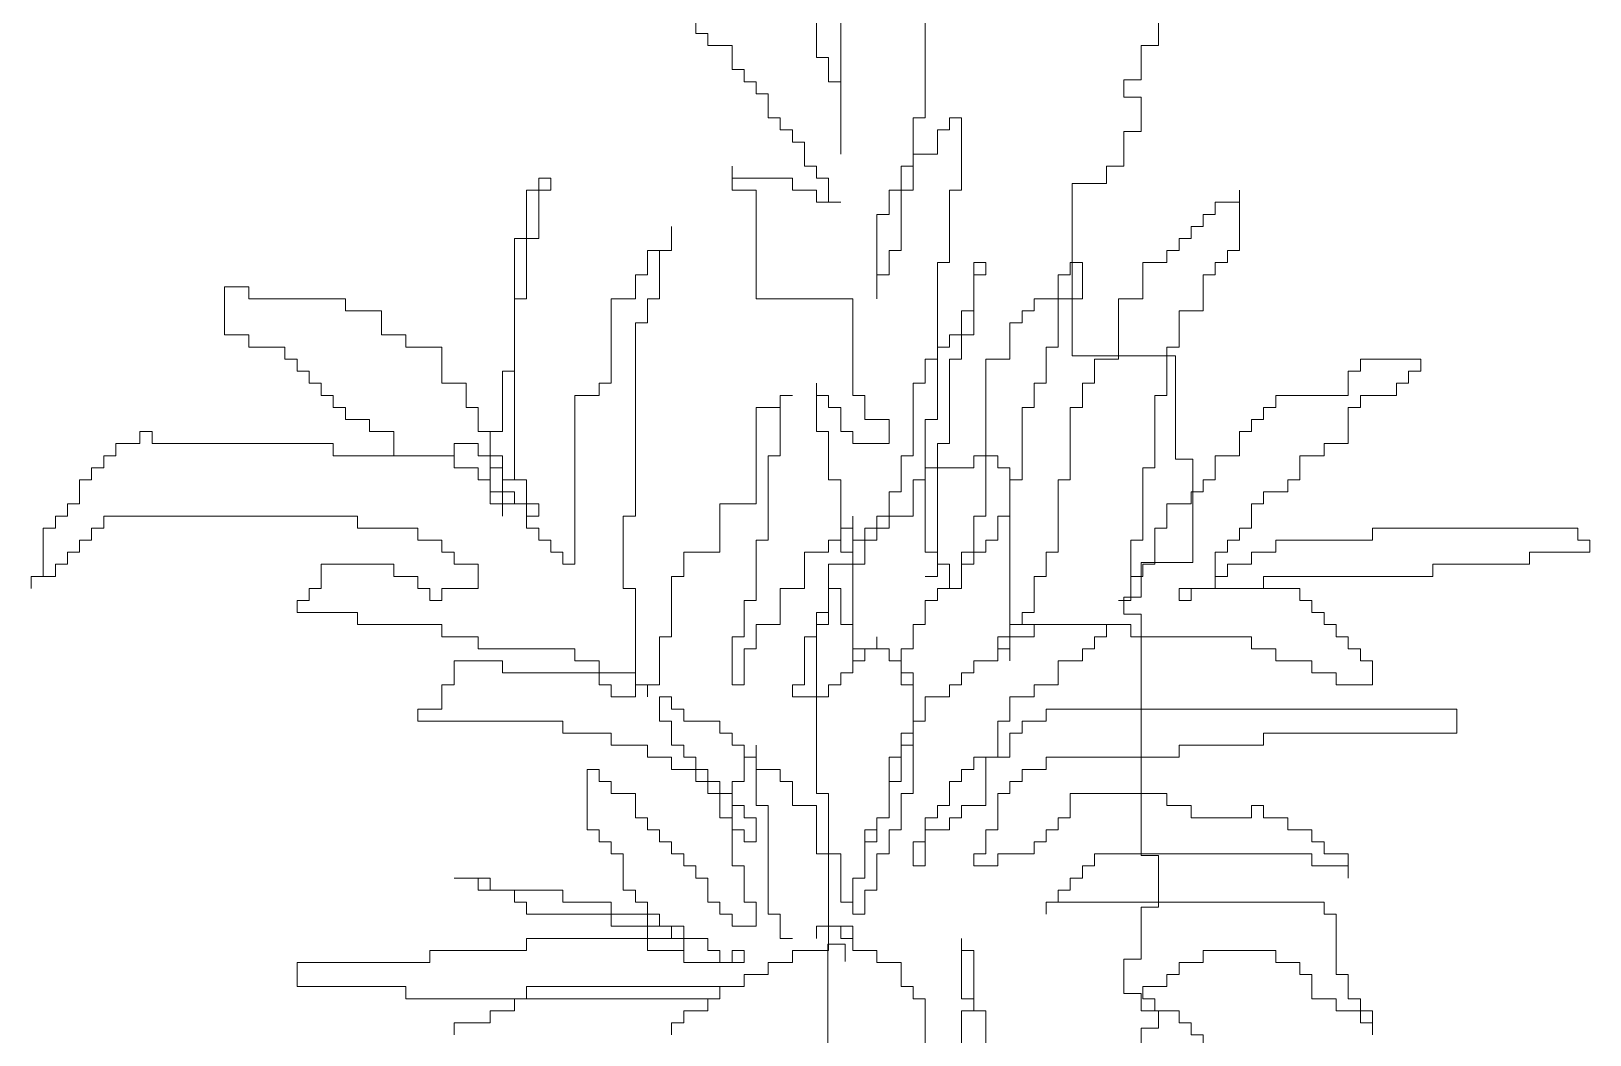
# Model space of a CAD drawing. Header units: millimetres. Extents: x -37049 to 129367, y 25385 to 90033.
# Drawn here: x 25625 to 27386, y 49863 to 50997 of the extents above; entities that cross this region are included whole.
import ezdxf

# ---------------------------------------------------------------- set-up
doc = ezdxf.new("R2010")
doc.units = ezdxf.units.MM
doc.header["$MEASUREMENT"] = 0
doc.layers.add('NCAY', color=3, linetype='Continuous', lineweight=13)

# ---------------------------------------------------------------- blocks, each defined once
blk = doc.blocks.new('A$C1A0A3921')
at = {"layer": 'NCAY'}
for p, q in [((2715.1, 4749.3), (2715.1, 4885.7)), ((2978.5, 4889.6), (2978.5, 4831.1)), ((2619.6, 4872), (2619.6, 4708.4)), ((2455.7, 4858.4), (2455.7, 4844.8)), ((2455.7, 4844.8), (2469.4, 4844.8)), ((2469.4, 4844.8), (2469.4, 4831.1)), ((2592.3, 4817.5), (2592.3, 4858.4)), ((2469.4, 4831.1), (2496.7, 4831.1)), ((2496.7, 4831.1), (2496.7, 4803.9)), ((2978.5, 4831.1), (2958.9, 4831.1)), ((2958.9, 4831.1), (2958.9, 4792.2)), ((2605.9, 4817.5), (2592.3, 4817.5)), ((2605.9, 4790.2), (2605.9, 4817.5)), ((2496.7, 4803.9), (2510.4, 4803.9)), ((2510.4, 4803.9), (2510.4, 4790.2)), ((2958.9, 4792.2), (2939.4, 4792.2)), ((2939.4, 4792.2), (2939.4, 4772.7)), ((2510.4, 4790.2), (2524, 4790.2)), ((2524, 4790.2), (2524, 4776.6)), ((2524, 4776.6), (2537.7, 4776.6)), ((2537.7, 4776.6), (2537.7, 4749.3)), ((2619.6, 4790.2), (2605.9, 4790.2)), ((2619.6, 4708.4), (2619.6, 4790.2)), ((2939.4, 4772.7), (2958.9, 4772.7)), ((2958.9, 4772.7), (2958.9, 4733.7)), ((2537.7, 4749.3), (2551.3, 4749.3)), ((2551.3, 4749.3), (2551.3, 4735.7)), ((2701.5, 4667.5), (2701.5, 4749.3)), ((2701.5, 4749.3), (2715.1, 4749.3)), ((2756.1, 4749.3), (2742.5, 4749.3)), ((2742.5, 4749.3), (2742.5, 4735.7)), ((2756.1, 4667.5), (2756.1, 4749.3)), ((2551.3, 4735.7), (2565, 4735.7)), ((2565, 4735.7), (2565, 4722)), ((2565, 4722), (2578.6, 4722)), ((2578.6, 4722), (2578.6, 4694.8)), ((2742.5, 4735.7), (2728.8, 4735.7)), ((2728.8, 4735.7), (2728.8, 4708.4)), ((2958.9, 4733.7), (2939.4, 4733.7)), ((2939.4, 4733.7), (2939.4, 4694.8)), ((2701.5, 4708.4), (2701.5, 4694.8)), ((2728.8, 4708.4), (2701.5, 4708.4)), ((2496.7, 4681.1), (2496.7, 4694.8)), ((2496.7, 4694.8), (2496.7, 4667.5)), ((2578.6, 4694.8), (2592.3, 4694.8)), ((2592.3, 4694.8), (2592.3, 4681.1)), ((2701.5, 4694.8), (2687.8, 4694.8)), ((2687.8, 4694.8), (2687.8, 4667.5)), ((2939.4, 4694.8), (2919.9, 4694.8)), ((2919.9, 4694.8), (2919.9, 4675.3)), ((2278.3, 4667.5), (2264.6, 4667.5)), ((2264.6, 4667.5), (2264.6, 4613)), ((2278.3, 4681.1), (2278.3, 4667.5)), ((2291.9, 4681.1), (2278.3, 4681.1)), ((2278.3, 4613), (2278.3, 4667.5)), ((2278.3, 4667.5), (2291.9, 4667.5)), ((2291.9, 4667.5), (2291.9, 4681.1)), ((2565, 4681.1), (2496.7, 4681.1)), ((2496.7, 4667.5), (2524, 4667.5)), ((2524, 4667.5), (2524, 4544.8)), ((2565, 4667.5), (2565, 4681.1)), ((2592.3, 4667.5), (2565, 4667.5)), ((2592.3, 4681.1), (2605.9, 4681.1)), ((2592.3, 4653.9), (2592.3, 4667.5)), ((2605.9, 4681.1), (2605.9, 4653.9)), ((2687.8, 4667.5), (2674.2, 4667.5)), ((2674.2, 4667.5), (2674.2, 4640.2)), ((2687.8, 4599.3), (2687.8, 4667.5)), ((2687.8, 4667.5), (2701.5, 4667.5)), ((2742.5, 4585.7), (2742.5, 4667.5)), ((2742.5, 4667.5), (2756.1, 4667.5)), ((2880.9, 4675.3), (2880.9, 4480.5)), ((2919.9, 4675.3), (2880.9, 4675.3)), ((3070.1, 4653.9), (3070.1, 4667.5)), ((3070.1, 4667.5), (3070.1, 4599.3)), ((2619.6, 4653.9), (2592.3, 4653.9)), ((2605.9, 4653.9), (2619.6, 4653.9)), ((3042.8, 4640.2), (3042.8, 4653.9)), ((3042.8, 4653.9), (3070.1, 4653.9)), ((2674.2, 4640.2), (2660.5, 4640.2)), ((2660.5, 4640.2), (2660.5, 4544.8)), ((3029.2, 4626.6), (3029.2, 4640.2)), ((3029.2, 4640.2), (3042.8, 4640.2)), ((2428.4, 4599.3), (2428.4, 4626.6)), ((2428.4, 4626.6), (2428.4, 4599.3)), ((3015.5, 4613), (3015.5, 4626.6)), ((3015.5, 4626.6), (3029.2, 4626.6)), ((2250.9, 4613), (2250.9, 4340.2)), ((2264.6, 4613), (2250.9, 4613)), ((2264.6, 4544.8), (2264.6, 4613)), ((2264.6, 4613), (2278.3, 4613)), ((2401.1, 4572), (2401.1, 4599.3)), ((2401.1, 4599.3), (2428.4, 4599.3)), ((2428.4, 4599.3), (2414.8, 4599.3)), ((2414.8, 4599.3), (2414.8, 4544.8)), ((2674.2, 4572), (2674.2, 4599.3)), ((2674.2, 4599.3), (2687.8, 4599.3)), ((2988.2, 4585.7), (2988.2, 4599.3)), ((2988.2, 4599.3), (3001.9, 4599.3)), ((3001.9, 4599.3), (3001.9, 4613)), ((3001.9, 4613), (3015.5, 4613)), ((3070.1, 4599.3), (3056.5, 4599.3)), ((3056.5, 4599.3), (3056.5, 4585.7)), ((2728.8, 4476.6), (2728.8, 4585.7)), ((2728.8, 4585.7), (2742.5, 4585.7)), ((2769.8, 4531.1), (2769.8, 4585.7)), ((2769.8, 4585.7), (2783.4, 4585.7)), ((2783.4, 4585.7), (2783.4, 4572)), ((2879, 4572), (2879, 4585.7)), ((2879, 4585.7), (2892.6, 4585.7)), ((2892.6, 4585.7), (2892.6, 4544.8)), ((2960.9, 4544.8), (2960.9, 4585.7)), ((2960.9, 4585.7), (2988.2, 4585.7)), ((3056.5, 4585.7), (3042.8, 4585.7)), ((3042.8, 4585.7), (3042.8, 4572)), ((2387.5, 4544.8), (2387.5, 4572)), ((2387.5, 4572), (2401.1, 4572)), ((2660.5, 4544.8), (2660.5, 4572)), ((2660.5, 4572), (2674.2, 4572)), ((2783.4, 4572), (2769.8, 4572)), ((2769.8, 4572), (2769.8, 4503.9)), ((2865.3, 4544.8), (2865.3, 4572)), ((2865.3, 4572), (2879, 4572)), ((3042.8, 4572), (3029.2, 4572)), ((3029.2, 4572), (3029.2, 4531.1)), ((1950.6, 4558.4), (1923.3, 4558.4)), ((1923.3, 4558.4), (1923.3, 4503.9)), ((1950.6, 4544.8), (1950.6, 4558.4)), ((2059.8, 4544.8), (1950.6, 4544.8)), ((2059.8, 4531.1), (2059.8, 4544.8)), ((2250.9, 4462.9), (2250.9, 4544.8)), ((2250.9, 4544.8), (2264.6, 4544.8)), ((2360.2, 4449.3), (2360.2, 4544.8)), ((2360.2, 4544.8), (2387.5, 4544.8)), ((2414.8, 4544.8), (2401.1, 4544.8)), ((2401.1, 4544.8), (2401.1, 4517.5)), ((2524, 4544.8), (2633.2, 4544.8)), ((2633.2, 4544.8), (2633.2, 4435.7)), ((2838, 4531.1), (2838, 4544.8)), ((2838, 4544.8), (2865.3, 4544.8)), ((2892.6, 4544.8), (2865.3, 4544.8)), ((2865.3, 4544.8), (2865.3, 4490.2)), ((2933.6, 4476.6), (2933.6, 4544.8)), ((2933.6, 4544.8), (2960.9, 4544.8)), ((2100.8, 4531.1), (2059.8, 4531.1)), ((2100.8, 4503.9), (2100.8, 4531.1)), ((2756.1, 4503.9), (2756.1, 4531.1)), ((2756.1, 4531.1), (2769.8, 4531.1)), ((2824.4, 4517.5), (2824.4, 4531.1)), ((2824.4, 4531.1), (2838, 4531.1)), ((3029.2, 4531.1), (3001.9, 4531.1)), ((3001.9, 4531.1), (3001.9, 4490.2)), ((2387.5, 4517.5), (2387.5, 4299.3)), ((2401.1, 4517.5), (2387.5, 4517.5)), ((2810.7, 4476.6), (2810.7, 4517.5)), ((2810.7, 4517.5), (2824.4, 4517.5)), ((1923.3, 4503.9), (1950.6, 4503.9)), ((1950.6, 4503.9), (1950.6, 4490.2)), ((2128.1, 4503.9), (2100.8, 4503.9)), ((2128.1, 4490.2), (2128.1, 4503.9)), ((2742.5, 4490.2), (2742.5, 4503.9)), ((2742.5, 4503.9), (2756.1, 4503.9)), ((2756.1, 4503.9), (2756.1, 4476.6)), ((2769.8, 4503.9), (2756.1, 4503.9)), ((1950.6, 4490.2), (1991.5, 4490.2)), ((1991.5, 4490.2), (1991.5, 4476.6)), ((1991.5, 4476.6), (2005.2, 4476.6)), ((2005.2, 4476.6), (2005.2, 4462.9)), ((2169, 4490.2), (2128.1, 4490.2)), ((2169, 4449.3), (2169, 4490.2)), ((2715.1, 4449.3), (2715.1, 4476.6)), ((2715.1, 4476.6), (2728.8, 4476.6)), ((2728.8, 4408.4), (2728.8, 4490.2)), ((2728.8, 4490.2), (2742.5, 4490.2)), ((2756.1, 4476.6), (2742.5, 4476.6)), ((2742.5, 4476.6), (2742.5, 4381.1)), ((2783.4, 4476.6), (2810.7, 4476.6)), ((2783.4, 4299.3), (2783.4, 4476.6)), ((2851.7, 4490.2), (2851.7, 4449.3)), ((2865.3, 4490.2), (2851.7, 4490.2)), ((2880.9, 4480.5), (2998, 4480.5)), ((2906.3, 4476.6), (2933.6, 4476.6)), ((2906.3, 4449.3), (2906.3, 4476.6)), ((2988.2, 4490.2), (2988.2, 4435.7)), ((3001.9, 4490.2), (2988.2, 4490.2)), ((2998, 4480.5), (2998, 4363.6)), ((3206.7, 4476.6), (3274.9, 4476.6)), ((3206.7, 4462.9), (3206.7, 4476.6)), ((3274.9, 4476.6), (3274.9, 4462.9)), ((2005.2, 4462.9), (2018.8, 4462.9)), ((2018.8, 4462.9), (2018.8, 4449.3)), ((2237.3, 4394.8), (2237.3, 4462.9)), ((2237.3, 4462.9), (2250.9, 4462.9)), ((3193, 4435.7), (3193, 4462.9)), ((3193, 4462.9), (3206.7, 4462.9)), ((3274.9, 4462.9), (3261.3, 4462.9)), ((3261.3, 4462.9), (3261.3, 4449.3)), ((2018.8, 4449.3), (2032.5, 4449.3)), ((2032.5, 4449.3), (2032.5, 4435.7)), ((2196.3, 4449.3), (2169, 4449.3)), ((2196.3, 4422), (2196.3, 4449.3)), ((2346.5, 4435.7), (2346.5, 4449.3)), ((2346.5, 4449.3), (2360.2, 4449.3)), ((2592.3, 4435.7), (2592.3, 4449.3)), ((2592.3, 4449.3), (2592.3, 4394.8)), ((2701.5, 4367.5), (2701.5, 4449.3)), ((2701.5, 4449.3), (2715.1, 4449.3)), ((2851.7, 4449.3), (2838, 4449.3)), ((2838, 4449.3), (2838, 4422)), ((2892.6, 4422), (2892.6, 4449.3)), ((2892.6, 4449.3), (2906.3, 4449.3)), ((3261.3, 4449.3), (3247.6, 4449.3)), ((3247.6, 4449.3), (3247.6, 4435.7)), ((2032.5, 4435.7), (2046.1, 4435.7)), ((2046.1, 4435.7), (2046.1, 4422)), ((2046.1, 4422), (2059.8, 4422)), ((2059.8, 4422), (2059.8, 4408.4)), ((2210, 4422), (2196.3, 4422)), ((2210, 4394.8), (2210, 4422)), ((2319.2, 4244.8), (2319.2, 4435.7)), ((2319.2, 4435.7), (2346.5, 4435.7)), ((2524, 4312.9), (2524, 4422)), ((2524, 4422), (2551.3, 4422)), ((2551.3, 4422), (2551.3, 4435.7)), ((2551.3, 4435.7), (2565, 4435.7)), ((2565, 4435.7), (2551.3, 4435.7)), ((2551.3, 4435.7), (2551.3, 4367.5)), ((2605.9, 4435.7), (2592.3, 4435.7)), ((2605.9, 4422), (2605.9, 4435.7)), ((2619.6, 4422), (2605.9, 4422)), ((2619.6, 4394.8), (2619.6, 4422)), ((2633.2, 4435.7), (2646.9, 4435.7)), ((2646.9, 4435.7), (2646.9, 4408.4)), ((2838, 4422), (2824.4, 4422)), ((2824.4, 4422), (2824.4, 4340.2)), ((2879, 4340.2), (2879, 4422)), ((2879, 4422), (2892.6, 4422)), ((2988.2, 4435.7), (2974.6, 4435.7)), ((2974.6, 4435.7), (2974.6, 4353.9)), ((3097.4, 4408.4), (3097.4, 4422)), ((3097.4, 4422), (3111.1, 4422)), ((3111.1, 4422), (3111.1, 4435.7)), ((3111.1, 4435.7), (3193, 4435.7)), ((3206.7, 4422), (3193, 4422)), ((3193, 4422), (3193, 4381.1)), ((3247.6, 4435.7), (3206.7, 4435.7)), ((3206.7, 4435.7), (3206.7, 4422)), ((2059.8, 4408.4), (2087.1, 4408.4)), ((2087.1, 4408.4), (2087.1, 4394.8)), ((2646.9, 4408.4), (2674.2, 4408.4)), ((2674.2, 4408.4), (2674.2, 4381.1)), ((2715.1, 4258.4), (2715.1, 4408.4)), ((2715.1, 4408.4), (2728.8, 4408.4)), ((3083.8, 4394.8), (3083.8, 4408.4)), ((3083.8, 4408.4), (3097.4, 4408.4)), ((1827.7, 4381.1), (1827.7, 4394.8)), ((1827.7, 4394.8), (1841.4, 4394.8)), ((1841.4, 4394.8), (1841.4, 4381.1)), ((2087.1, 4394.8), (2114.4, 4394.8)), ((2114.4, 4394.8), (2114.4, 4367.5)), ((2223.6, 4394.8), (2210, 4394.8)), ((2223.6, 4312.9), (2223.6, 4394.8)), ((2223.6, 4394.8), (2237.3, 4394.8)), ((2223.6, 4353.9), (2223.6, 4394.8)), ((2592.3, 4394.8), (2605.9, 4394.8)), ((2605.9, 4394.8), (2605.9, 4340.2)), ((2633.2, 4394.8), (2619.6, 4394.8)), ((2633.2, 4381.1), (2633.2, 4394.8)), ((3070.1, 4367.5), (3070.1, 4394.8)), ((3070.1, 4394.8), (3083.8, 4394.8)), ((1800.4, 4367.5), (1800.4, 4381.1)), ((1800.4, 4381.1), (1827.7, 4381.1)), ((1841.4, 4381.1), (2046.1, 4381.1)), ((2046.1, 4381.1), (2046.1, 4367.5)), ((2182.7, 4367.5), (2182.7, 4381.1)), ((2182.7, 4381.1), (2210, 4381.1)), ((2210, 4381.1), (2210, 4367.5)), ((2674.2, 4381.1), (2633.2, 4381.1)), ((2742.5, 4381.1), (2728.8, 4381.1)), ((2728.8, 4381.1), (2728.8, 4244.8)), ((3193, 4381.1), (3165.7, 4381.1)), ((3165.7, 4381.1), (3165.7, 4367.5)), ((1773.1, 4340.2), (1773.1, 4353.9)), ((1773.1, 4353.9), (1786.7, 4353.9)), ((1786.7, 4353.9), (1786.7, 4367.5)), ((1786.7, 4367.5), (1800.4, 4367.5)), ((2046.1, 4367.5), (2182.7, 4367.5)), ((2114.4, 4367.5), (2182.7, 4367.5)), ((2182.7, 4367.5), (2182.7, 4353.9)), ((2182.7, 4353.9), (2210, 4353.9)), ((2210, 4367.5), (2237.3, 4367.5)), ((2210, 4353.9), (2210, 4340.2)), ((2237.3, 4353.9), (2223.6, 4353.9)), ((2237.3, 4367.5), (2237.3, 4312.9)), ((2237.3, 4340.2), (2237.3, 4353.9)), ((2551.3, 4367.5), (2537.7, 4367.5)), ((2537.7, 4367.5), (2537.7, 4272)), ((2687.8, 4326.6), (2687.8, 4367.5)), ((2687.8, 4367.5), (2701.5, 4367.5)), ((2715.1, 4353.9), (2715.1, 4340.2)), ((2769.8, 4353.9), (2715.1, 4353.9)), ((2797.1, 4367.5), (2769.8, 4367.5)), ((2769.8, 4367.5), (2769.8, 4353.9)), ((2797.1, 4353.9), (2797.1, 4367.5)), ((2810.7, 4353.9), (2797.1, 4353.9)), ((2810.7, 4299.3), (2810.7, 4353.9)), ((2974.6, 4353.9), (2960.9, 4353.9)), ((2960.9, 4353.9), (2960.9, 4272)), ((2998, 4363.6), (3017.5, 4363.6)), ((3017.5, 4363.6), (3017.5, 4246.7)), ((3042.8, 4340.2), (3042.8, 4367.5)), ((3042.8, 4367.5), (3070.1, 4367.5)), ((3138.4, 4367.5), (3138.4, 4340.2)), ((3165.7, 4367.5), (3138.4, 4367.5)), ((1759.4, 4312.9), (1759.4, 4340.2)), ((1759.4, 4340.2), (1773.1, 4340.2)), ((2210, 4340.2), (2223.6, 4340.2)), ((2223.6, 4340.2), (2223.6, 4326.6)), ((2264.6, 4340.2), (2237.3, 4340.2)), ((2250.9, 4340.2), (2264.6, 4340.2)), ((2264.6, 4340.2), (2264.6, 4312.9)), ((2264.6, 4299.3), (2264.6, 4340.2)), ((2605.9, 4340.2), (2619.6, 4340.2)), ((2619.6, 4340.2), (2619.6, 4258.4)), ((2715.1, 4340.2), (2701.5, 4340.2)), ((2701.5, 4340.2), (2701.5, 4299.3)), ((2824.4, 4340.2), (2810.7, 4340.2)), ((2810.7, 4340.2), (2810.7, 4176.6)), ((2865.3, 4258.4), (2865.3, 4340.2)), ((2865.3, 4340.2), (2879, 4340.2)), ((3029.2, 4326.6), (3029.2, 4340.2)), ((3029.2, 4340.2), (3042.8, 4340.2)), ((3138.4, 4340.2), (3124.7, 4340.2)), ((3124.7, 4340.2), (3124.7, 4326.6)), ((2223.6, 4326.6), (2250.9, 4326.6)), ((2250.9, 4326.6), (2250.9, 4312.9)), ((2674.2, 4285.7), (2674.2, 4326.6)), ((2674.2, 4326.6), (2687.8, 4326.6)), ((3015.5, 4312.9), (3015.5, 4326.6)), ((3015.5, 4326.6), (3029.2, 4326.6)), ((3124.7, 4326.6), (3097.4, 4326.6)), ((3097.4, 4326.6), (3097.4, 4312.9)), ((1732.1, 4285.7), (1732.1, 4299.3)), ((1732.1, 4299.3), (1745.8, 4299.3)), ((1745.8, 4299.3), (1745.8, 4312.9)), ((1745.8, 4312.9), (1759.4, 4312.9)), ((1786.7, 4299.3), (1786.7, 4285.7)), ((2073.5, 4299.3), (1786.7, 4299.3)), ((2073.5, 4285.7), (2073.5, 4299.3)), ((2237.3, 4312.9), (2223.6, 4312.9)), ((2264.6, 4312.9), (2237.3, 4312.9)), ((2237.3, 4312.9), (2264.6, 4312.9)), ((2237.3, 4312.9), (2237.3, 4299.3)), ((2237.3, 4299.3), (2237.3, 4312.9)), ((2250.9, 4312.9), (2264.6, 4312.9)), ((2264.6, 4312.9), (2278.3, 4312.9)), ((2264.6, 4312.9), (2264.6, 4285.7)), ((2278.3, 4299.3), (2264.6, 4299.3)), ((2278.3, 4312.9), (2278.3, 4299.3)), ((2387.5, 4299.3), (2373.8, 4299.3)), ((2373.8, 4299.3), (2373.8, 4217.5)), ((2483, 4258.4), (2483, 4312.9)), ((2483, 4312.9), (2524, 4312.9)), ((2633.2, 4285.7), (2633.2, 4299.3)), ((2633.2, 4299.3), (2633.2, 4244.8)), ((2701.5, 4299.3), (2660.5, 4299.3)), ((2660.5, 4299.3), (2660.5, 4285.7)), ((2769.8, 4258.4), (2769.8, 4299.3)), ((2769.8, 4299.3), (2783.4, 4299.3)), ((2797.1, 4272), (2797.1, 4299.3)), ((2797.1, 4299.3), (2810.7, 4299.3)), ((2988.2, 4285.7), (2988.2, 4312.9)), ((2988.2, 4312.9), (3015.5, 4312.9)), ((3097.4, 4312.9), (3083.8, 4312.9)), ((3083.8, 4312.9), (3083.8, 4285.7)), ((1718.5, 4285.7), (1732.1, 4285.7)), ((1718.5, 4231.1), (1718.5, 4285.7)), ((1786.7, 4285.7), (1773.1, 4285.7)), ((1773.1, 4285.7), (1773.1, 4272)), ((2141.7, 4285.7), (2073.5, 4285.7)), ((2141.7, 4272), (2141.7, 4285.7)), ((2264.6, 4285.7), (2278.3, 4285.7)), ((2278.3, 4285.7), (2278.3, 4272)), ((2619.6, 4272), (2619.6, 4285.7)), ((2619.6, 4285.7), (2633.2, 4285.7)), ((2660.5, 4285.7), (2646.9, 4285.7)), ((2646.9, 4285.7), (2646.9, 4272)), ((2660.5, 4272), (2660.5, 4285.7)), ((2660.5, 4285.7), (2674.2, 4285.7)), ((2974.6, 4244.8), (2974.6, 4285.7)), ((2974.6, 4285.7), (2988.2, 4285.7)), ((3083.8, 4285.7), (3070.1, 4285.7)), ((3070.1, 4285.7), (3070.1, 4272)), ((3220.3, 4285.7), (3452.4, 4285.7)), ((3220.3, 4272), (3220.3, 4285.7)), ((3452.4, 4285.7), (3452.4, 4272)), ((1773.1, 4272), (1759.4, 4272)), ((1759.4, 4272), (1759.4, 4258.4)), ((2169, 4272), (2141.7, 4272)), ((2169, 4258.4), (2169, 4272)), ((2278.3, 4272), (2291.9, 4272)), ((2291.9, 4272), (2291.9, 4258.4)), ((2537.7, 4272), (2524, 4272)), ((2524, 4272), (2524, 4203.9)), ((2605.9, 4258.4), (2605.9, 4272)), ((2605.9, 4272), (2619.6, 4272)), ((2646.9, 4272), (2633.2, 4272)), ((2633.2, 4272), (2633.2, 4244.8)), ((2646.9, 4244.8), (2646.9, 4272)), ((2646.9, 4272), (2660.5, 4272)), ((2783.4, 4272), (2797.1, 4272)), ((2783.4, 4258.4), (2783.4, 4272)), ((2960.9, 4272), (2947.2, 4272)), ((2947.2, 4272), (2947.2, 4203.9)), ((3070.1, 4272), (3056.5, 4272)), ((3056.5, 4272), (3056.5, 4258.4)), ((3111.1, 4258.4), (3111.1, 4272)), ((3111.1, 4272), (3220.3, 4272)), ((3452.4, 4272), (3466.1, 4272)), ((3466.1, 4272), (3466.1, 4258.4)), ((1745.8, 4244.8), (1732.1, 4244.8)), ((1732.1, 4244.8), (1732.1, 4231.1)), ((1759.4, 4258.4), (1745.8, 4258.4)), ((1745.8, 4258.4), (1745.8, 4244.8)), ((2032.5, 4217.5), (2032.5, 4244.8)), ((2032.5, 4244.8), (2114.4, 4244.8)), ((2114.4, 4244.8), (2114.4, 4231.1)), ((2182.7, 4258.4), (2169, 4258.4)), ((2182.7, 4244.8), (2182.7, 4258.4)), ((2210, 4244.8), (2182.7, 4244.8)), ((2210, 4217.5), (2210, 4244.8)), ((2291.9, 4258.4), (2305.6, 4258.4)), ((2305.6, 4258.4), (2305.6, 4244.8)), ((2305.6, 4244.8), (2319.2, 4244.8)), ((2442.1, 4231.1), (2442.1, 4258.4)), ((2442.1, 4258.4), (2483, 4258.4)), ((2578.6, 4217.5), (2578.6, 4258.4)), ((2578.6, 4258.4), (2605.9, 4258.4)), ((2633.2, 4244.8), (2605.9, 4244.8)), ((2605.9, 4244.8), (2605.9, 4190.2)), ((2619.6, 4258.4), (2633.2, 4258.4)), ((2633.2, 4258.4), (2633.2, 4149.3)), ((2633.2, 4244.8), (2646.9, 4244.8)), ((2728.8, 4258.4), (2715.1, 4258.4)), ((2728.8, 4231.1), (2728.8, 4258.4)), ((2728.8, 4244.8), (2742.5, 4244.8)), ((2742.5, 4244.8), (2742.5, 4217.5)), ((2756.1, 4217.5), (2756.1, 4258.4)), ((2756.1, 4258.4), (2769.8, 4258.4)), ((2756.1, 4217.5), (2756.1, 4244.8)), ((2756.1, 4244.8), (2769.8, 4244.8)), ((2769.8, 4244.8), (2769.8, 4258.4)), ((2769.8, 4258.4), (2783.4, 4258.4)), ((2851.7, 4231.1), (2851.7, 4258.4)), ((2851.7, 4258.4), (2865.3, 4258.4)), ((3017.5, 4246.7), (2958.9, 4246.7)), ((2958.9, 4246.7), (2958.9, 4207.7)), ((2960.9, 4231.1), (2960.9, 4244.8)), ((2960.9, 4244.8), (2974.6, 4244.8)), ((3056.5, 4258.4), (3042.8, 4258.4)), ((3042.8, 4258.4), (3042.8, 4217.5)), ((3056.5, 4231.1), (3056.5, 4244.8)), ((3056.5, 4244.8), (3083.8, 4244.8)), ((3083.8, 4244.8), (3083.8, 4258.4)), ((3083.8, 4258.4), (3111.1, 4258.4)), ((3397.8, 4244.8), (3288.6, 4244.8)), ((3288.6, 4244.8), (3288.6, 4231.1)), ((3466.1, 4258.4), (3397.8, 4258.4)), ((3397.8, 4258.4), (3397.8, 4244.8)), ((1732.1, 4231.1), (1704.8, 4231.1)), ((1704.8, 4231.1), (1704.8, 4217.5)), ((1704.8, 4217.5), (1704.8, 4231.1)), ((1704.8, 4231.1), (1718.5, 4231.1)), ((2114.4, 4231.1), (2141.7, 4231.1)), ((2141.7, 4231.1), (2141.7, 4217.5)), ((2428.4, 4162.9), (2428.4, 4231.1)), ((2428.4, 4231.1), (2442.1, 4231.1)), ((2605.9, 4217.5), (2605.9, 4231.1)), ((2605.9, 4231.1), (2605.9, 4176.6)), ((2715.1, 4231.1), (2728.8, 4231.1)), ((2838, 4190.2), (2838, 4231.1)), ((2838, 4231.1), (2851.7, 4231.1)), ((2947.2, 4203.9), (2947.2, 4231.1)), ((2947.2, 4231.1), (2960.9, 4231.1)), ((3042.8, 4217.5), (3042.8, 4231.1)), ((3042.8, 4231.1), (3056.5, 4231.1)), ((3097.4, 4231.1), (3097.4, 4217.5)), ((3288.6, 4231.1), (3097.4, 4231.1)), ((2018.8, 4203.9), (2018.8, 4217.5)), ((2018.8, 4217.5), (2032.5, 4217.5)), ((2141.7, 4217.5), (2155.4, 4217.5)), ((2155.4, 4217.5), (2155.4, 4203.9)), ((2169, 4203.9), (2169, 4217.5)), ((2169, 4217.5), (2210, 4217.5)), ((2373.8, 4217.5), (2387.5, 4217.5)), ((2387.5, 4217.5), (2387.5, 4108.4)), ((2551.3, 4176.6), (2551.3, 4217.5)), ((2551.3, 4217.5), (2578.6, 4217.5)), ((2619.6, 4217.5), (2605.9, 4217.5)), ((2619.6, 4176.6), (2619.6, 4217.5)), ((2728.8, 4203.9), (2728.8, 4217.5)), ((2728.8, 4217.5), (2756.1, 4217.5)), ((2742.5, 4217.5), (2756.1, 4217.5)), ((3042.8, 4217.5), (3001.9, 4217.5)), ((3001.9, 4217.5), (3001.9, 4203.9)), ((3015.5, 4203.9), (3015.5, 4217.5)), ((3015.5, 4217.5), (3042.8, 4217.5)), ((3097.4, 4217.5), (3042.8, 4217.5)), ((3042.8, 4217.5), (3138.4, 4217.5)), ((3138.4, 4217.5), (3138.4, 4203.9)), ((2005.2, 4190.2), (2005.2, 4203.9)), ((2005.2, 4203.9), (2018.8, 4203.9)), ((2155.4, 4203.9), (2169, 4203.9)), ((2524, 4203.9), (2510.4, 4203.9)), ((2510.4, 4203.9), (2510.4, 4162.9)), ((2715.1, 4176.6), (2715.1, 4203.9)), ((2715.1, 4203.9), (2728.8, 4203.9)), ((2947.2, 4203.9), (2933.6, 4203.9)), ((2933.6, 4203.9), (2947.2, 4203.9)), ((2958.9, 4207.7), (2939.4, 4207.7)), ((2939.4, 4207.7), (2939.4, 4188.3)), ((3001.9, 4203.9), (3015.5, 4203.9)), ((3138.4, 4203.9), (3152, 4203.9)), ((3152, 4203.9), (3152, 4190.2)), ((2073.5, 4190.2), (2005.2, 4190.2)), ((2073.5, 4176.6), (2073.5, 4190.2)), ((2169, 4176.6), (2073.5, 4176.6)), ((2169, 4162.9), (2169, 4176.6)), ((2524, 4149.3), (2524, 4176.6)), ((2524, 4176.6), (2551.3, 4176.6)), ((2605.9, 4190.2), (2592.3, 4190.2)), ((2592.3, 4190.2), (2592.3, 4162.9)), ((2592.3, 4176.6), (2592.3, 3985.7)), ((2605.9, 4176.6), (2592.3, 4176.6)), ((2633.2, 4176.6), (2619.6, 4176.6)), ((2633.2, 4135.7), (2633.2, 4176.6)), ((2701.5, 4149.3), (2701.5, 4176.6)), ((2701.5, 4176.6), (2715.1, 4176.6)), ((2810.7, 4176.6), (2824.4, 4176.6)), ((2947.2, 4176.6), (2810.7, 4176.6)), ((2810.7, 4176.6), (2810.7, 4162.9)), ((2824.4, 4176.6), (2824.4, 4190.2)), ((2824.4, 4190.2), (2838, 4190.2)), ((2838, 4162.9), (2838, 4176.6)), ((2838, 4176.6), (2919.9, 4176.6)), ((2919.9, 4176.6), (2919.9, 4162.9)), ((2939.4, 4188.3), (2958.9, 4188.3)), ((2947.2, 4162.9), (2947.2, 4176.6)), ((2958.9, 4188.3), (2958.9, 3915.5)), ((3152, 4190.2), (3165.7, 4190.2)), ((3165.7, 4190.2), (3165.7, 4176.6)), ((3165.7, 4176.6), (3179.3, 4176.6)), ((3179.3, 4176.6), (3179.3, 4162.9)), ((2210, 4162.9), (2169, 4162.9)), ((2210, 4149.3), (2210, 4162.9)), ((2414.8, 4108.4), (2414.8, 4162.9)), ((2414.8, 4162.9), (2428.4, 4162.9)), ((2510.4, 4162.9), (2496.7, 4162.9)), ((2496.7, 4162.9), (2496.7, 4108.4)), ((2592.3, 4162.9), (2578.6, 4162.9)), ((2578.6, 4162.9), (2578.6, 4108.4)), ((2660.5, 4149.3), (2660.5, 4162.9)), ((2660.5, 4162.9), (2660.5, 4149.3)), ((2810.7, 4162.9), (2797.1, 4162.9)), ((2797.1, 4162.9), (2797.1, 4149.3)), ((2810.7, 4149.3), (2810.7, 4162.9)), ((2810.7, 4162.9), (2838, 4162.9)), ((2919.9, 4162.9), (2906.3, 4162.9)), ((2906.3, 4162.9), (2906.3, 4149.3)), ((3083.8, 4162.9), (2947.2, 4162.9)), ((3083.8, 4149.3), (3083.8, 4162.9)), ((3179.3, 4162.9), (3193, 4162.9)), ((3193, 4162.9), (3193, 4149.3)), ((2319.2, 4149.3), (2210, 4149.3)), ((2319.2, 4135.7), (2319.2, 4149.3)), ((2510.4, 4108.4), (2510.4, 4149.3)), ((2510.4, 4149.3), (2524, 4149.3)), ((2633.2, 4122), (2633.2, 4149.3)), ((2633.2, 4149.3), (2660.5, 4149.3)), ((2633.2, 4149.3), (2646.9, 4149.3)), ((2646.9, 4149.3), (2646.9, 4135.7)), ((2660.5, 4149.3), (2674.2, 4149.3)), ((2674.2, 4149.3), (2674.2, 4135.7)), ((2687.8, 4108.4), (2687.8, 4149.3)), ((2687.8, 4149.3), (2701.5, 4149.3)), ((2797.1, 4135.7), (2797.1, 4149.3)), ((2797.1, 4149.3), (2810.7, 4149.3)), ((2797.1, 4149.3), (2810.7, 4149.3)), ((2810.7, 4149.3), (2810.7, 4135.7)), ((2906.3, 4149.3), (2892.6, 4149.3)), ((2892.6, 4149.3), (2892.6, 4135.7)), ((3111.1, 4149.3), (3083.8, 4149.3)), ((3111.1, 4135.7), (3111.1, 4149.3)), ((3193, 4149.3), (3206.7, 4149.3)), ((3206.7, 4149.3), (3206.7, 4135.7)), ((2182.7, 4108.4), (2182.7, 4135.7)), ((2182.7, 4135.7), (2237.3, 4135.7)), ((2237.3, 4135.7), (2237.3, 4122)), ((2237.3, 4122), (2346.5, 4122)), ((2346.5, 4135.7), (2319.2, 4135.7)), ((2346.5, 4122), (2346.5, 4135.7)), ((2346.5, 4122), (2346.5, 4108.4)), ((2387.5, 4122), (2346.5, 4122)), ((2387.5, 4094.8), (2387.5, 4122)), ((2619.6, 4108.4), (2619.6, 4122)), ((2619.6, 4122), (2633.2, 4122)), ((2646.9, 4135.7), (2633.2, 4135.7)), ((2674.2, 4135.7), (2687.8, 4135.7)), ((2687.8, 4135.7), (2687.8, 4122)), ((2687.8, 4122), (2701.5, 4122)), ((2701.5, 4122), (2701.5, 4040.2)), ((2756.1, 4108.4), (2756.1, 4122)), ((2756.1, 4122), (2769.8, 4122)), ((2769.8, 4135.7), (2797.1, 4135.7)), ((2769.8, 4122), (2769.8, 4135.7)), ((2892.6, 4135.7), (2865.3, 4135.7)), ((2865.3, 4135.7), (2865.3, 4108.4)), ((3152, 4135.7), (3111.1, 4135.7)), ((3152, 4122), (3152, 4135.7)), ((3179.3, 4122), (3152, 4122)), ((3179.3, 4108.4), (3179.3, 4122)), ((3206.7, 4135.7), (3220.3, 4135.7)), ((3220.3, 4135.7), (3220.3, 4108.4)), ((2169, 4081.1), (2169, 4108.4)), ((2169, 4108.4), (2182.7, 4108.4)), ((2346.5, 4108.4), (2360.2, 4108.4)), ((2360.2, 4108.4), (2360.2, 4094.8)), ((2387.5, 4108.4), (2401.1, 4108.4)), ((2401.1, 4108.4), (2401.1, 4094.8)), ((2401.1, 4094.8), (2401.1, 4108.4)), ((2401.1, 4108.4), (2414.8, 4108.4)), ((2496.7, 4108.4), (2510.4, 4108.4)), ((2578.6, 4108.4), (2565, 4108.4)), ((2565, 4108.4), (2565, 4094.8)), ((2605.9, 4094.8), (2605.9, 4108.4)), ((2605.9, 4108.4), (2619.6, 4108.4)), ((2701.5, 4108.4), (2687.8, 4108.4)), ((2701.5, 3985.7), (2701.5, 4108.4)), ((2742.5, 4094.8), (2742.5, 4108.4)), ((2742.5, 4108.4), (2756.1, 4108.4)), ((2865.3, 4108.4), (2838, 4108.4)), ((2838, 4108.4), (2838, 4094.8)), ((3220.3, 4108.4), (3179.3, 4108.4)), ((2360.2, 4094.8), (2387.5, 4094.8)), ((2428.4, 4094.8), (2414.8, 4094.8)), ((2414.8, 4094.8), (2414.8, 4067.5)), ((2428.4, 4081.1), (2428.4, 4094.8)), ((2565, 4094.8), (2605.9, 4094.8)), ((2715.1, 4067.5), (2715.1, 4094.8)), ((2715.1, 4094.8), (2742.5, 4094.8)), ((2838, 4094.8), (2810.7, 4094.8)), ((2810.7, 4094.8), (2810.7, 4067.5)), ((2141.7, 4067.5), (2141.7, 4081.1)), ((2141.7, 4081.1), (2169, 4081.1)), ((2442.1, 4081.1), (2428.4, 4081.1)), ((2442.1, 4067.5), (2442.1, 4081.1)), ((2851.7, 4067.5), (2851.7, 4081.1)), ((2851.7, 4081.1), (3315.9, 4081.1)), ((3315.9, 4081.1), (3315.9, 4053.8)), ((2305.6, 4067.5), (2141.7, 4067.5)), ((2305.6, 4053.8), (2305.6, 4067.5)), ((2360.2, 4053.8), (2305.6, 4053.8)), ((2360.2, 4040.2), (2360.2, 4053.8)), ((2414.8, 4067.5), (2428.4, 4067.5)), ((2428.4, 4067.5), (2428.4, 4040.2)), ((2483, 4067.5), (2442.1, 4067.5)), ((2483, 4053.8), (2483, 4067.5)), ((2496.7, 4053.8), (2483, 4053.8)), ((2496.7, 4040.2), (2496.7, 4053.8)), ((2687.8, 4026.6), (2687.8, 4053.8)), ((2687.8, 4053.8), (2701.5, 4053.8)), ((2701.5, 4053.8), (2701.5, 4067.5)), ((2701.5, 4067.5), (2715.1, 4067.5)), ((2810.7, 4067.5), (2797.1, 4067.5)), ((2797.1, 4067.5), (2797.1, 4026.6)), ((2810.7, 4026.6), (2810.7, 4053.8)), ((2810.7, 4053.8), (2824.4, 4053.8)), ((2824.4, 4053.8), (2824.4, 4067.5)), ((2824.4, 4067.5), (2851.7, 4067.5)), ((3097.4, 4053.8), (3097.4, 4040.2)), ((3315.9, 4053.8), (3097.4, 4053.8)), ((2401.1, 4040.2), (2360.2, 4040.2)), ((2401.1, 4026.6), (2401.1, 4040.2)), ((2428.4, 4040.2), (2442.1, 4040.2)), ((2442.1, 4040.2), (2442.1, 4026.6)), ((2510.4, 4040.2), (2496.7, 4040.2)), ((2510.4, 4026.6), (2510.4, 4040.2)), ((2524, 3972), (2524, 4040.2)), ((2524, 4040.2), (2524, 4026.6)), ((2687.8, 4040.2), (2687.8, 3999.3)), ((2701.5, 4040.2), (2687.8, 4040.2)), ((3097.4, 4040.2), (3001.9, 4040.2)), ((3001.9, 4040.2), (3001.9, 4026.6)), ((2428.4, 4026.6), (2401.1, 4026.6)), ((2428.4, 4012.9), (2428.4, 4026.6)), ((2442.1, 4026.6), (2455.7, 4026.6)), ((2455.7, 4026.6), (2455.7, 4012.9)), ((2510.4, 4026.6), (2510.4, 3999.3)), ((2524, 4026.6), (2510.4, 4026.6)), ((2524, 4026.6), (2510.4, 4026.6)), ((2524, 4012.9), (2524, 4026.6)), ((2674.2, 3958.4), (2674.2, 4026.6)), ((2674.2, 4026.6), (2687.8, 4026.6)), ((2769.8, 4026.6), (2769.8, 4012.9)), ((2797.1, 4026.6), (2769.8, 4026.6)), ((2783.4, 3972), (2783.4, 4026.6)), ((2783.4, 4026.6), (2810.7, 4026.6)), ((2851.7, 4026.6), (2851.7, 4012.9)), ((3001.9, 4026.6), (2851.7, 4026.6)), ((2346.5, 4012.9), (2332.9, 4012.9)), ((2332.9, 4012.9), (2332.9, 3944.8)), ((2346.5, 3999.3), (2346.5, 4012.9)), ((2360.2, 3999.3), (2346.5, 3999.3)), ((2360.2, 3985.7), (2360.2, 3999.3)), ((2455.7, 4012.9), (2428.4, 4012.9)), ((2455.7, 4012.9), (2469.4, 4012.9)), ((2455.7, 3999.3), (2455.7, 4012.9)), ((2483, 3999.3), (2455.7, 3999.3)), ((2469.4, 4012.9), (2469.4, 3985.7)), ((2483, 3985.7), (2483, 3999.3)), ((2510.4, 3999.3), (2496.7, 3999.3)), ((2496.7, 3999.3), (2496.7, 3903.8)), ((2551.3, 4012.9), (2524, 4012.9)), ((2551.3, 3999.3), (2551.3, 4012.9)), ((2565, 3999.3), (2551.3, 3999.3)), ((2565, 3972), (2565, 3999.3)), ((2687.8, 3999.3), (2674.2, 3999.3)), ((2674.2, 3999.3), (2674.2, 3958.4)), ((2756.1, 3999.3), (2742.5, 3999.3)), ((2742.5, 3999.3), (2742.5, 3972)), ((2769.8, 4012.9), (2756.1, 4012.9)), ((2756.1, 4012.9), (2756.1, 3999.3)), ((2824.4, 3999.3), (2810.7, 3999.3)), ((2810.7, 3999.3), (2810.7, 3985.7)), ((2851.7, 4012.9), (2824.4, 4012.9)), ((2824.4, 4012.9), (2824.4, 3999.3)), ((2387.5, 3985.7), (2360.2, 3985.7)), ((2387.5, 3958.4), (2387.5, 3985.7)), ((2469.4, 3985.7), (2483, 3985.7)), ((2483, 3985.7), (2483, 3958.4)), ((2496.7, 3985.7), (2483, 3985.7)), ((2496.7, 3972), (2496.7, 3985.7)), ((2592.3, 3985.7), (2605.9, 3985.7)), ((2605.9, 3985.7), (2605.9, 3917.5)), ((2687.8, 3944.8), (2687.8, 3985.7)), ((2687.8, 3985.7), (2701.5, 3985.7)), ((2810.7, 3985.7), (2797.1, 3985.7)), ((2797.1, 3985.7), (2797.1, 3944.8)), ((2879, 3958.4), (2879, 3985.7)), ((2879, 3985.7), (2988.2, 3985.7)), ((2988.2, 3985.7), (2988.2, 3972)), ((2510.4, 3972), (2496.7, 3972)), ((2510.4, 3958.4), (2510.4, 3972)), ((2537.7, 3972), (2524, 3972)), ((2537.7, 3849.3), (2537.7, 3972)), ((2592.3, 3972), (2565, 3972)), ((2592.3, 3917.5), (2592.3, 3972)), ((2742.5, 3972), (2728.8, 3972)), ((2728.8, 3972), (2728.8, 3958.4)), ((2756.1, 3958.4), (2756.1, 3972)), ((2756.1, 3972), (2783.4, 3972)), ((2988.2, 3972), (3015.5, 3972)), ((3015.5, 3972), (3015.5, 3958.4)), ((3083.8, 3958.4), (3083.8, 3972)), ((3083.8, 3972), (3097.4, 3972)), ((3097.4, 3972), (3097.4, 3958.4)), ((2401.1, 3958.4), (2387.5, 3958.4)), ((2401.1, 3944.8), (2401.1, 3958.4)), ((2483, 3958.4), (2496.7, 3958.4)), ((2496.7, 3958.4), (2496.7, 3944.8)), ((2524, 3958.4), (2510.4, 3958.4)), ((2524, 3931.1), (2524, 3958.4)), ((2674.2, 3958.4), (2660.5, 3958.4)), ((2660.5, 3958.4), (2660.5, 3931.1)), ((2660.5, 3944.8), (2660.5, 3958.4)), ((2660.5, 3958.4), (2674.2, 3958.4)), ((2715.1, 3958.4), (2715.1, 3931.1)), ((2728.8, 3958.4), (2715.1, 3958.4)), ((2742.5, 3944.8), (2742.5, 3958.4)), ((2742.5, 3958.4), (2756.1, 3958.4)), ((2865.3, 3944.8), (2865.3, 3958.4)), ((2865.3, 3958.4), (2879, 3958.4)), ((3015.5, 3958.4), (3083.8, 3958.4)), ((3097.4, 3958.4), (3124.7, 3958.4)), ((3124.7, 3958.4), (3124.7, 3944.8)), ((2332.9, 3944.8), (2346.5, 3944.8)), ((2346.5, 3944.8), (2346.5, 3931.1)), ((2346.5, 3931.1), (2360.2, 3931.1)), ((2360.2, 3931.1), (2360.2, 3917.5)), ((2414.8, 3944.8), (2401.1, 3944.8)), ((2414.8, 3931.1), (2414.8, 3944.8)), ((2428.4, 3931.1), (2414.8, 3931.1)), ((2428.4, 3917.5), (2428.4, 3931.1)), ((2496.7, 3944.8), (2510.4, 3944.8)), ((2510.4, 3944.8), (2510.4, 3931.1)), ((2510.4, 3931.1), (2524, 3931.1)), ((2646.9, 3890.2), (2646.9, 3944.8)), ((2646.9, 3944.8), (2660.5, 3944.8)), ((2660.5, 3931.1), (2646.9, 3931.1)), ((2646.9, 3931.1), (2646.9, 3890.2)), ((2674.2, 3917.5), (2674.2, 3944.8)), ((2674.2, 3944.8), (2687.8, 3944.8)), ((2715.1, 3931.1), (2701.5, 3931.1)), ((2701.5, 3931.1), (2701.5, 3903.8)), ((2715.1, 3903.8), (2715.1, 3944.8)), ((2715.1, 3944.8), (2742.5, 3944.8)), ((2797.1, 3944.8), (2783.4, 3944.8)), ((2783.4, 3944.8), (2783.4, 3917.5)), ((2838, 3917.5), (2838, 3931.1)), ((2838, 3931.1), (2851.7, 3931.1)), ((2851.7, 3931.1), (2851.7, 3944.8)), ((2851.7, 3944.8), (2865.3, 3944.8)), ((3124.7, 3944.8), (3152, 3944.8)), ((3152, 3944.8), (3152, 3931.1)), ((3152, 3931.1), (3165.7, 3931.1)), ((3165.7, 3931.1), (3165.7, 3917.5)), ((2360.2, 3917.5), (2373.8, 3917.5)), ((2373.8, 3917.5), (2373.8, 3876.6)), ((2442.1, 3917.5), (2428.4, 3917.5)), ((2442.1, 3903.8), (2442.1, 3917.5)), ((2605.9, 3917.5), (2592.3, 3917.5)), ((2605.9, 3917.5), (2619.6, 3917.5)), ((2605.9, 3808.4), (2605.9, 3917.5)), ((2619.6, 3917.5), (2619.6, 3862.9)), ((2660.5, 3876.6), (2660.5, 3917.5)), ((2660.5, 3917.5), (2674.2, 3917.5)), ((2783.4, 3917.5), (2769.8, 3917.5)), ((2769.8, 3917.5), (2769.8, 3903.8)), ((2797.1, 3903.8), (2797.1, 3917.5)), ((2797.1, 3917.5), (2838, 3917.5)), ((3152, 3917.5), (2906.3, 3917.5)), ((2906.3, 3917.5), (2906.3, 3903.8)), ((2958.9, 3915.5), (2978.5, 3915.5)), ((2978.5, 3915.5), (2978.5, 3857.1)), ((3152, 3903.8), (3152, 3917.5)), ((3165.7, 3917.5), (3193, 3917.5)), ((3193, 3917.5), (3193, 3890.2)), ((2455.7, 3903.8), (2442.1, 3903.8)), ((2455.7, 3890.2), (2455.7, 3903.8)), ((2496.7, 3903.8), (2510.4, 3903.8)), ((2510.4, 3903.8), (2510.4, 3862.9)), ((2701.5, 3903.8), (2715.1, 3903.8)), ((2769.8, 3903.8), (2797.1, 3903.8)), ((2906.3, 3903.8), (2892.6, 3903.8)), ((2892.6, 3903.8), (2892.6, 3890.2)), ((3193, 3903.8), (3152, 3903.8)), ((3193, 3890.2), (3193, 3903.8)), ((2223.6, 3890.2), (2182.7, 3890.2)), ((2182.7, 3890.2), (2210, 3890.2)), ((2210, 3890.2), (2210, 3876.6)), ((2210, 3876.6), (2250.9, 3876.6)), ((2223.6, 3876.6), (2223.6, 3890.2)), ((2305.6, 3876.6), (2223.6, 3876.6)), ((2250.9, 3876.6), (2250.9, 3862.9)), ((2305.6, 3862.9), (2305.6, 3876.6)), ((2373.8, 3876.6), (2387.5, 3876.6)), ((2387.5, 3876.6), (2387.5, 3862.9)), ((2469.4, 3890.2), (2455.7, 3890.2)), ((2469.4, 3862.9), (2469.4, 3890.2)), ((2646.9, 3890.2), (2633.2, 3890.2)), ((2633.2, 3890.2), (2646.9, 3890.2)), ((2633.2, 3890.2), (2633.2, 3849.3)), ((2633.2, 3862.9), (2633.2, 3890.2)), ((2646.9, 3876.6), (2660.5, 3876.6)), ((2646.9, 3849.3), (2646.9, 3876.6)), ((2879, 3876.6), (2865.3, 3876.6)), ((2865.3, 3876.6), (2865.3, 3862.9)), ((2892.6, 3890.2), (2879, 3890.2)), ((2879, 3890.2), (2879, 3876.6)), ((2250.9, 3862.9), (2264.6, 3862.9)), ((2264.6, 3862.9), (2264.6, 3849.3)), ((2360.2, 3862.9), (2305.6, 3862.9)), ((2360.2, 3849.3), (2360.2, 3862.9)), ((2387.5, 3862.9), (2401.1, 3862.9)), ((2401.1, 3862.9), (2401.1, 3849.3)), ((2483, 3862.9), (2469.4, 3862.9)), ((2483, 3849.3), (2483, 3862.9)), ((2510.4, 3862.9), (2524, 3862.9)), ((2524, 3862.9), (2524, 3835.7)), ((2619.6, 3862.9), (2633.2, 3862.9)), ((2865.3, 3862.9), (2851.7, 3862.9)), ((2851.7, 3862.9), (2851.7, 3849.3)), ((2851.7, 3849.3), (2851.7, 3862.9)), ((2851.7, 3862.9), (3165.7, 3862.9)), ((3165.7, 3862.9), (3165.7, 3849.3)), ((2264.6, 3849.3), (2360.2, 3849.3)), ((2401.1, 3849.3), (2360.2, 3849.3)), ((2360.2, 3849.3), (2360.2, 3835.7)), ((2401.1, 3849.3), (2414.8, 3849.3)), ((2401.1, 3835.7), (2401.1, 3849.3)), ((2414.8, 3849.3), (2414.8, 3835.7)), ((2496.7, 3849.3), (2483, 3849.3)), ((2496.7, 3835.7), (2496.7, 3849.3)), ((2551.3, 3849.3), (2537.7, 3849.3)), ((2551.3, 3822), (2551.3, 3849.3)), ((2633.2, 3849.3), (2646.9, 3849.3)), ((2978.5, 3857.1), (2958.9, 3857.1)), ((2958.9, 3857.1), (2958.9, 3798.6)), ((3165.7, 3849.3), (3179.3, 3849.3)), ((3179.3, 3849.3), (3179.3, 3781.1)), ((2264.6, 3822), (2264.6, 3808.4)), ((2401.1, 3822), (2264.6, 3822)), ((2360.2, 3835.7), (2401.1, 3835.7)), ((2442.1, 3835.7), (2401.1, 3835.7)), ((2401.1, 3835.7), (2401.1, 3822)), ((2401.1, 3822), (2442.1, 3822)), ((2401.1, 3808.4), (2401.1, 3822)), ((2414.8, 3835.7), (2428.4, 3835.7)), ((2428.4, 3835.7), (2428.4, 3822)), ((2428.4, 3822), (2442.1, 3822)), ((2442.1, 3822), (2442.1, 3835.7)), ((2442.1, 3822), (2442.1, 3794.8)), ((2469.4, 3822), (2442.1, 3822)), ((2442.1, 3822), (2442.1, 3808.4)), ((2469.4, 3808.4), (2469.4, 3822)), ((2524, 3835.7), (2496.7, 3835.7)), ((2565, 3822), (2551.3, 3822)), ((2619.6, 3835.7), (2592.3, 3835.7)), ((2592.3, 3835.7), (2592.3, 3822)), ((2619.6, 3822), (2619.6, 3835.7)), ((2619.6, 3835.7), (2633.2, 3835.7)), ((2619.6, 3822), (2619.6, 3835.7)), ((2633.2, 3822), (2619.6, 3822)), ((2633.2, 3822), (2619.6, 3822)), ((2633.2, 3835.7), (2633.2, 3822)), ((2633.2, 3808.4), (2633.2, 3822)), ((2756.1, 3808.4), (2756.1, 3822)), ((2756.1, 3822), (2756.1, 3753.8)), ((2264.6, 3808.4), (2155.4, 3808.4)), ((2155.4, 3808.4), (2155.4, 3794.8)), ((2442.1, 3808.4), (2401.1, 3808.4)), ((2483, 3808.4), (2469.4, 3808.4)), ((2483, 3794.8), (2483, 3808.4)), ((2496.7, 3794.8), (2496.7, 3808.4)), ((2496.7, 3808.4), (2510.4, 3808.4)), ((2510.4, 3808.4), (2510.4, 3794.8)), ((2565, 3794.8), (2565, 3808.4)), ((2565, 3808.4), (2605.9, 3808.4)), ((2624.6, 3815.4), (2605.1, 3815.4)), ((2605.1, 3815.4), (2605.1, 3698.5)), ((2624.6, 3795.9), (2624.6, 3815.4)), ((2660.5, 3808.4), (2633.2, 3808.4)), ((2660.5, 3794.8), (2660.5, 3808.4)), ((2769.8, 3808.4), (2756.1, 3808.4)), ((2769.8, 3740.2), (2769.8, 3808.4)), ((3111.1, 3808.4), (3029.2, 3808.4)), ((3029.2, 3808.4), (3029.2, 3794.8)), ((3111.1, 3794.8), (3111.1, 3808.4)), ((2155.4, 3794.8), (2005.2, 3794.8)), ((2005.2, 3794.8), (2005.2, 3767.5)), ((2442.1, 3794.8), (2496.7, 3794.8)), ((2510.4, 3794.8), (2483, 3794.8)), ((2537.7, 3781.1), (2537.7, 3794.8)), ((2537.7, 3794.8), (2565, 3794.8)), ((2687.8, 3794.8), (2660.5, 3794.8)), ((2687.8, 3767.5), (2687.8, 3794.8)), ((2958.9, 3798.6), (2939.4, 3798.6)), ((2939.4, 3798.6), (2939.4, 3759.7)), ((3029.2, 3794.8), (3001.9, 3794.8)), ((3001.9, 3794.8), (3001.9, 3781.1)), ((3138.4, 3794.8), (3111.1, 3794.8)), ((3138.4, 3781.1), (3138.4, 3794.8)), ((2510.4, 3767.5), (2510.4, 3781.1)), ((2510.4, 3781.1), (2537.7, 3781.1)), ((3001.9, 3781.1), (2988.2, 3781.1)), ((2988.2, 3781.1), (2988.2, 3767.5)), ((3152, 3781.1), (3138.4, 3781.1)), ((3152, 3753.8), (3152, 3781.1)), ((3179.3, 3781.1), (3193, 3781.1)), ((3193, 3781.1), (3193, 3753.8)), ((2005.2, 3767.5), (2128.1, 3767.5)), ((2128.1, 3767.5), (2128.1, 3753.8)), ((2128.1, 3753.8), (2264.6, 3753.8)), ((2483, 3753.8), (2250.9, 3753.8)), ((2250.9, 3753.8), (2250.9, 3740.2)), ((2264.6, 3753.8), (2264.6, 3767.5)), ((2264.6, 3767.5), (2483, 3767.5)), ((2469.4, 3740.2), (2469.4, 3753.8)), ((2469.4, 3753.8), (2483, 3753.8)), ((2483, 3767.5), (2483, 3753.8)), ((2483, 3753.8), (2483, 3767.5)), ((2483, 3767.5), (2510.4, 3767.5)), ((2701.5, 3767.5), (2687.8, 3767.5)), ((2701.5, 3753.8), (2701.5, 3767.5)), ((2715.1, 3753.8), (2701.5, 3753.8)), ((2715.1, 3644.8), (2715.1, 3753.8)), ((2756.1, 3753.8), (2769.8, 3753.8)), ((2769.8, 3753.8), (2769.8, 3740.2)), ((2939.4, 3759.7), (2958.9, 3759.7)), ((2958.9, 3759.7), (2958.9, 3740.2)), ((2988.2, 3767.5), (2960.9, 3767.5)), ((2960.9, 3767.5), (2960.9, 3753.8)), ((2960.9, 3753.8), (2974.6, 3753.8)), ((2974.6, 3753.8), (2974.6, 3740.2)), ((3179.3, 3753.8), (3152, 3753.8)), ((3179.3, 3740.2), (3179.3, 3753.8)), ((3193, 3753.8), (3206.7, 3753.8)), ((3206.7, 3753.8), (3206.7, 3740.2)), ((2250.9, 3740.2), (2223.6, 3740.2)), ((2223.6, 3740.2), (2223.6, 3726.6)), ((2442.1, 3726.6), (2442.1, 3740.2)), ((2442.1, 3740.2), (2469.4, 3740.2)), ((2769.8, 3740.2), (2756.1, 3740.2)), ((2756.1, 3740.2), (2756.1, 3658.4)), ((2783.4, 3740.2), (2769.8, 3740.2)), ((2783.4, 3685.7), (2783.4, 3740.2)), ((2958.9, 3740.2), (2978.5, 3740.2)), ((2974.6, 3740.2), (3001.9, 3740.2)), ((2978.5, 3740.2), (2978.5, 3720.7)), ((3001.9, 3740.2), (3001.9, 3726.6)), ((3206.7, 3740.2), (3179.3, 3740.2)), ((3206.7, 3740.2), (3220.3, 3740.2)), ((3206.7, 3726.6), (3206.7, 3740.2)), ((3220.3, 3740.2), (3220.3, 3712.9)), ((2223.6, 3726.6), (2182.7, 3726.6)), ((2182.7, 3726.6), (2182.7, 3712.9)), ((2428.4, 3712.9), (2428.4, 3726.6)), ((2428.4, 3726.6), (2442.1, 3726.6)), ((2978.5, 3720.7), (2958.9, 3720.7)), ((2958.9, 3720.7), (2958.9, 3701.2)), ((3001.9, 3726.6), (3015.5, 3726.6)), ((3015.5, 3726.6), (3015.5, 3712.9)), ((3220.3, 3726.6), (3206.7, 3726.6)), ((3220.3, 3712.9), (3220.3, 3726.6)), ((3015.5, 3712.9), (3029.2, 3712.9)), ((3029.2, 3712.9), (3029.2, 3699.3))]:
    blk.add_line(p, q, dxfattribs=at)

msp = doc.modelspace()

# ---------------------------------------------------------------- block references
at = {"layer": 'NCAY', "ltscale": 30}
msp.add_blockref('A$C1A0A3921', (23920, 46149.7), dxfattribs=at)

doc.saveas('drawing.dxf')
